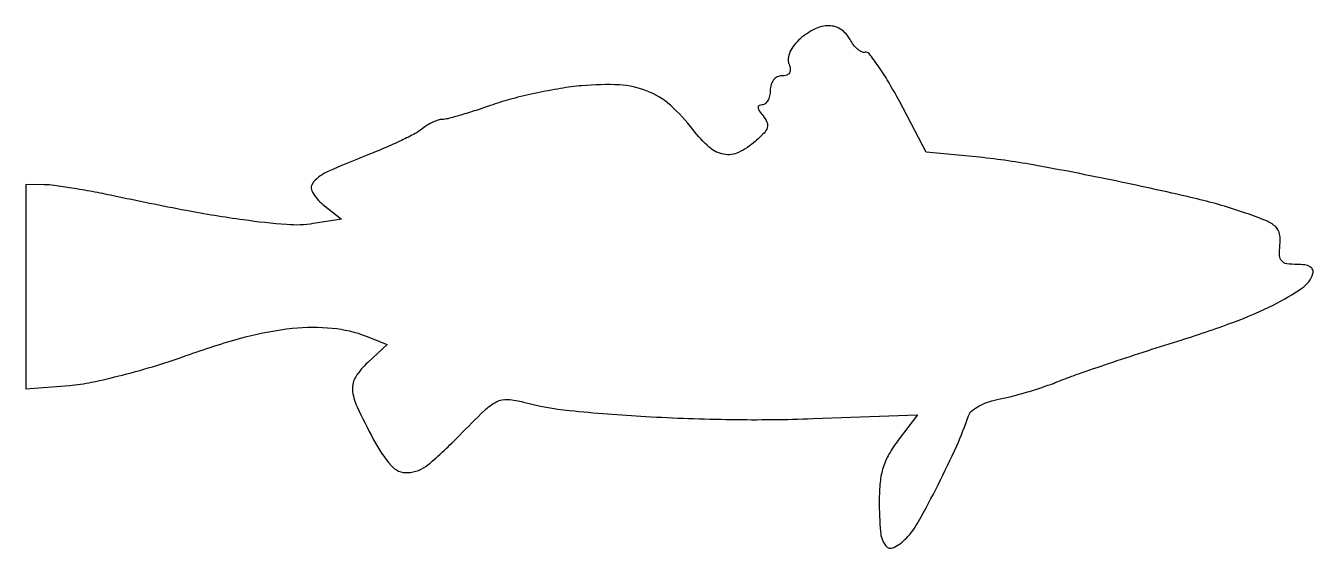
# Model space of a CAD drawing. Extents: x 0 to 178, y 1 to 73.
import ezdxf

# ---------------------------------------------------------------- set-up
doc = ezdxf.new("R2010")
doc.units = 0

msp = doc.modelspace()

# ---------------------------------------------------------------- linework, layer by layer
msp.add_lwpolyline([(107.13835, 71.11999, 0.044779), (106.284853, 70.234227, 0.065444), (105.722498, 69.310065, 0.078758), (105.486149, 68.417132, 0.117529), (105.592329, 67.61999, -0.062908), (105.766808, 66.909337, -0.166915), (105.656385, 66.405312, -0.181618), (105.269719, 66.102096, -0.076575), (104.606989, 66, 0.114041), (103.968618, 65.852481, 0.110377), (103.450874, 65.438859, 0.097797), (103.115113, 64.796893, 0.071853), (103, 64, -0.054166), (102.91687, 63.23488, -0.073876), (102.670282, 62.5875, -0.093538), (102.305846, 62.153024, -0.173281), (101.877555, 62, 0.126603), (101.472748, 61.895831, 0.297343), (101.33254, 61.632354, 0.126447), (101.493238, 61.178883, 0.025155), (102.012792, 60.484586, -0.070051), (102.550543, 59.613079, -0.176637), (102.597013, 58.880064, -0.118787), (102.145791, 58.097117, -0.02427), (100.982228, 56.984586, -0.067501), (98.646452, 55.45542, -0.157795), (96.599669, 55.183985, -0.138197), (94.600142, 56.164255, -0.047215), (92.387242, 58.558946, 0.047647), (89.252207, 61.94567, 0.088007), (86.070408, 63.910425, 0.081584), (82.240168, 64.746121, 0.03626), (77.056709, 64.639962, 0.018042), (74.130053, 64.260183, 0.011373), (70.744309, 63.616517, 0.011417), (67.439669, 62.830733, 0.020513), (64.774983, 62.014327, -0.006027), (62.495109, 61.242915, -0.00775), (60.380293, 60.591709, -0.006119), (58.599696, 60.097047, -0.064774), (57.853723, 60, 0.078442), (57.284397, 59.910129, 0.031044), (56.545122, 59.618965, 0.029784), (55.771079, 59.1993, 0.032869), (55.078741, 58.702858, -0.050727), (54.112875, 58.061146, -0.009357), (52.201255, 57.098884, -0.009959), (49.912854, 56.055704, -0.008924), (47.5, 55.064039, 0.010776), (42.085956, 52.815441, 0.106547), (40.102536, 51.376907, 0.319348), (39.943084, 49.969197, 0.100043), (41.397728, 48.259107), (43.954087, 46.248275), (40.080727, 45.628899, -0.059446), (36.410095, 45.482689, -0.0148), (30.426222, 46.134734, -0.012417), (22.563291, 47.427625, -0.005892), (12.5, 49.463235, 0.006421), (9.635501, 50.039516, 0.006842), (6.81702, 50.52915, 0.006543), (4.382839, 50.885189, 0.031323), (2.983474, 50.982636), (0.466947, 51), (0.483474, 36.925856), (0.5, 22.851711), (6.5, 23.318259, 0.032286), (9.53505, 23.752623, 0.011449), (13.808658, 24.751441, 0.011221), (18.505711, 26.076381, 0.012265), (23, 27.575258, -0.021374), (30.734482, 29.999154, -0.039478), (37.209684, 31.19107, -0.048927), (42.688707, 31.22036, -0.071552), (47.372482, 30.097518), (50.244964, 28.956366), (47.558701, 26.466821, 0.062198), (45.909823, 24.50583, 0.16417), (45.46272, 22.751016, 0.090932), (46.071658, 20.437055, 0.011679), (48.368626, 15.824665, 0.055664), (50.778362, 12.276657, 0.232336), (53.083888, 11.284468, 0.163317), (55.862432, 12.374813, 0.025914), (60.207772, 16.419209, -0.007627), (63.634702, 19.850995, -0.072833), (65.308539, 21.059771, -0.137048), (66.837196, 21.381816, -0.050194), (69.035806, 21.015566, 0.041795), (75.339762, 19.856514, 0.01027), (85.854631, 19.037334, 0.010711), (97.658298, 18.614707, 0.01244), (108.893338, 18.732805), (123.286676, 19.242408), (120.643338, 15.776813, 0.03352), (119.356961, 13.832898, 0.053396), (118.561493, 12.007095, 0.050443), (118.143467, 9.980245, 0.026434), (118.015313, 7.405609, 0.018258), (118.185303, 3.118895, 0.138404), (118.874611, 1.23759, 0.368086), (120.033861, 0.954964, 0.087953), (121.752715, 2.239298, 0.061879), (123.440171, 4.553529, 0.009401), (126.125365, 9.616589, 0.011267), (128.690744, 14.977914, 0.026276), (130.304602, 19.123731, -0.142152), (130.775434, 19.810326, -0.04901), (131.785914, 20.485938, -0.042923), (133.133683, 21.064698, -0.033972), (134.670161, 21.460133, 0.018505), (136.458202, 21.861825, 0.009156), (138.69686, 22.496612, 0.009074), (140.997676, 23.240643, 0.013117), (143, 23.9878, -0.011744), (145.469038, 24.916842, -0.002839), (149.597429, 26.334267, -0.002912), (154.353709, 27.906353, -0.002889), (159.140185, 29.427053, 0.012779), (166.730007, 32.004732, 0.02784), (172.370897, 34.447212, 0.034279), (176.241563, 36.729786, 0.164509), (177.756241, 38.75, 0.185093), (177.73101, 39.266705, 0.161728), (177.366138, 39.669924, 0.092976), (176.628114, 39.922043, 0.035957), (175.545484, 40, -0.036123), (174.1338, 40.102122, -0.178522), (173.444965, 40.476427, -0.174432), (173.155103, 41.21426, -0.034179), (173.212151, 42.661879, 0.070577), (173.161637, 44.182721, 0.162997), (172.622866, 45.175354, 0.090513), (171.351721, 45.989819, 0.013146), (168.467287, 47.085444, 0.026428), (161.811618, 49.027248, 0.006407), (150.620814, 51.508774, 0.006747), (139.211258, 53.725664, 0.019974), (131.310141, 54.82681), (124.5, 55.5), (120.785511, 62.5, 0.011832), (119.289126, 65.165646, 0.018593), (117.866742, 67.373236, 0.013207), (116.616347, 69.066876, 0.293718), (116.065368, 69.259952, -0.173057), (115.603433, 69.310226, -0.062715), (115.04227, 69.674995, -0.052829), (114.476419, 70.266095, -0.04168), (113.994674, 71.009952, 0.11984), (112.757993, 72.392013, 0.147625), (111.117285, 72.916095, 0.119325), (109.185763, 72.481167, 0.063948)], format="xyb", close=True)

doc.saveas('drawing.dxf')
